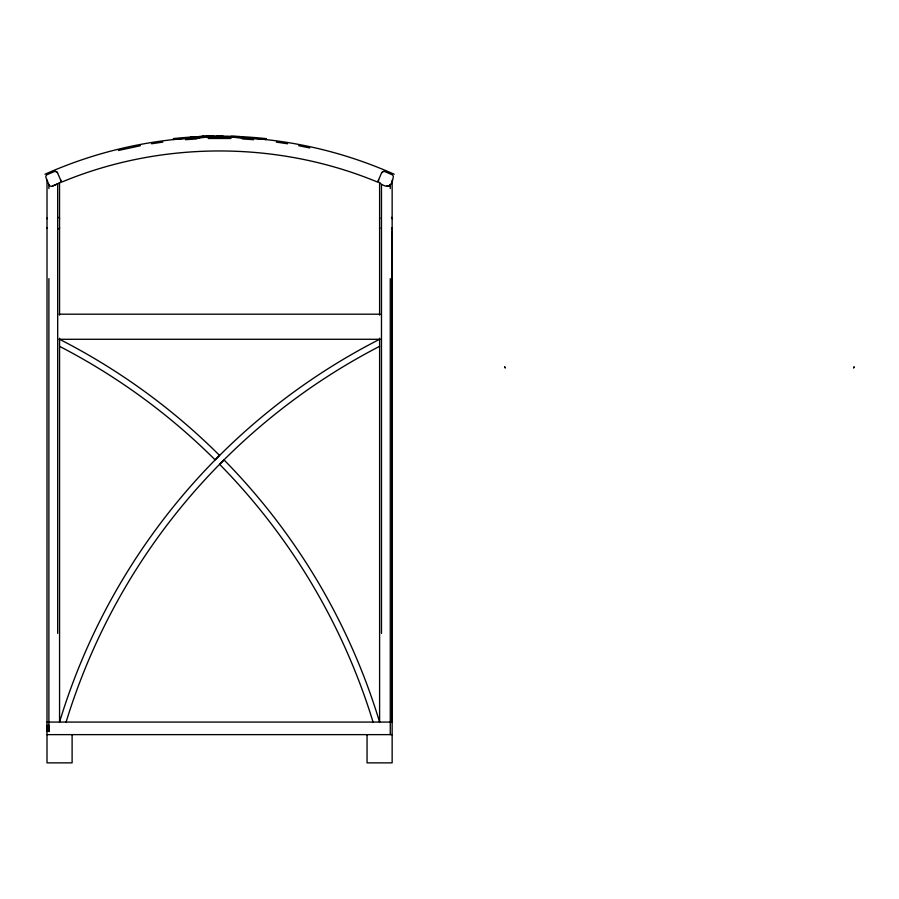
<?xml version="1.0" encoding="UTF-8"?>
<svg xmlns="http://www.w3.org/2000/svg" width="899" height="899" viewBox="0 0 899 899"><rect width="100%" height="100%" fill="white"/><g stroke="black" fill="none" stroke-linecap="round" stroke-linejoin="round"><path stroke-width="1.35" d="M47.006 731.494L47.018 180.148M208.377 136.277L209.164 136.255L208.062 136.277M208.399 137.21L209.534 137.187M210.872 137.154L211.49 136.221L214.097 136.165M57.525 172.822L61.548 182.16C161.472 140.502 277.757 140.637 377.636 182.115L381.592 172.889L383.39 171.428M379.681 183.036C386.75 188.239 391.627 187.273 393.11 177.89A2.506 2.506 0 0 0 391.795 174.597L384.873 171.619A2.506 2.506 0 0 0 381.581 172.934M204.118 136.434L205.039 136.378M201.252 136.547L199.308 136.603L200.421 136.547M203.567 137.367L204.174 137.333M57.57 172.889A2.506 2.506 0 0 0 54.266 171.574L47.355 174.552A2.506 2.506 0 0 0 46.04 177.845L49.029 184.812A2.506 2.506 0 0 0 52.322 186.127L59.536 183.003L59.559 315.122M52.322 186.127L59.244 183.149A2.506 2.506 0 0 0 60.536 179.811L60.548 179.834M210.849 136.221L212.276 137.131M118.41 150.481L140.446 145.717M151.594 143.773L162.82 142.109M190.498 137.097L191.667 137.03M190.206 138.064L190.925 138.019M185.419 139.693L196.791 138.94M190.813 138.019L191.644 137.974M191.813 137.963L193.296 137.862M191.79 137.019L193.307 136.918M192.015 137.952L192.689 137.907M192.791 137.895L194.364 137.805M193.071 136.94L193.97 136.884M193.454 136.918L194.285 136.862M194.139 136.873L195.117 136.817M194.263 137.805L195.667 137.727M195.252 136.805L196.083 136.76M195.532 136.794L196.836 136.727M195.926 137.716L197.083 137.659M196.544 136.738L197.117 136.704M197.184 136.704L198.465 136.637M198.398 136.648L199.185 136.603M198.286 137.592L200.263 137.502M199.803 137.525L200.589 137.491M200.747 136.536L201.904 136.491M201.432 136.513L202.095 136.479M200.915 137.468L201.949 137.435M201.769 137.435L203.005 137.39M202.489 136.468L202.882 136.446M202.882 137.39L203.68 137.367M204.152 137.345L205.073 137.311M205.186 136.367L205.792 136.345M205.691 136.356L207.22 136.311M205.5 137.3L206.174 137.277M206.377 137.277L207.152 137.255M206.298 136.333L208.186 136.277M207.04 137.255L208.276 137.221L207.669 137.232M207.972 137.221L208.647 137.21M209.445 136.243L210.018 136.232M209.467 137.187L210.04 137.176M209.883 136.243L210.445 136.221M209.894 137.176L211.096 137.154M210.344 136.232L211.377 136.255M212.085 136.198L212.782 136.187M212.108 137.131L212.793 137.12M213.018 136.176L213.737 136.165M212.467 137.131L214.456 137.097M208.175 138.48L230.987 138.48M216.052 136.142L223.109 136.142M392.144 230.796L392.144 720.762M59.076 314.189L380.075 314.189M59.076 339.294L380.075 339.294M47.006 722.077L392.144 722.077M47.006 734.629L392.144 734.629M231.358 136.288L243.449 136.783M231.436 137.232L243.82 137.749M238.887 136.558L239.471 136.581M55.3 171.372L57.356 172.496M242.37 138.94L253.732 139.693M276.341 142.109L287.568 143.773M298.715 145.717L309.784 147.953M379.917 183.149L379.985 183.182A2.506 2.506 0 0 1 378.603 179.856M392.144 180.126L392.144 762.869L367.05 762.869L367.05 734.629M390.267 184.497L390.267 188.576M390.267 278.634L390.267 734.629M381.479 185.048L381.479 633.39M379.603 182.991L379.603 315.122M379.603 338.215L379.603 722.077A636.942 636.942 0 0 0 224.076 459.962L219.671 464.401A630.682 630.682 0 0 1 373.063 722.077M72.111 734.629L72.111 762.869L47.006 762.869L47.006 725.223M59.559 338.215L59.559 722.077A636.93 636.93 0 0 1 379.603 339.294M57.682 185.048L57.682 633.39M48.894 184.497L48.894 188.576M48.894 278.634L48.894 731.494L48.894 725.223M390.132 184.812A2.506 2.506 0 0 1 386.84 186.127M202.635 136.03A18.767 1.281 -3.7 0 1 203.938 135.985M194.195 137.592A18.834 0.865 -2.2 0 1 194.656 137.569M197.859 137.907A27.285 1.315 -2.2 0 1 198.746 137.873A25.577 1.169 -3.3 0 1 199.185 137.828M44.95 174.26A428.598 428.598 0 0 1 394.212 174.26M58.862 217.344A1.888 1.888 0 0 1 59.559 218.805M59.559 227.593A1.888 1.888 0 0 1 58.862 229.054M47.22 228.458A1.888 1.888 0 0 1 47.006 227.593M47.006 218.805A1.888 1.888 0 0 1 47.22 217.94M391.458 217.344A1.888 1.888 0 0 1 392.144 218.805M392.144 227.593A1.888 1.888 0 0 1 391.458 229.054M379.805 228.458A1.888 1.888 0 0 1 379.603 227.593M379.603 218.805A1.888 1.888 0 0 1 379.805 217.94M59.626 339.328A636.942 636.942 0 0 1 219.536 455.388L215.108 459.839A630.66 630.66 0 0 0 59.626 346.385M66.099 722.077A630.682 630.682 0 0 1 379.603 346.329M265.992 138.615L265.89 139.547A434.869 434.869 0 0 0 173.485 139.525L173.372 138.592A435.813 435.813 0 0 1 265.992 138.615M854.05 366.972L853.668 367.826L854.05 366.972M505.171 367.826L504.788 366.972L505.171 367.826"/></g></svg>
